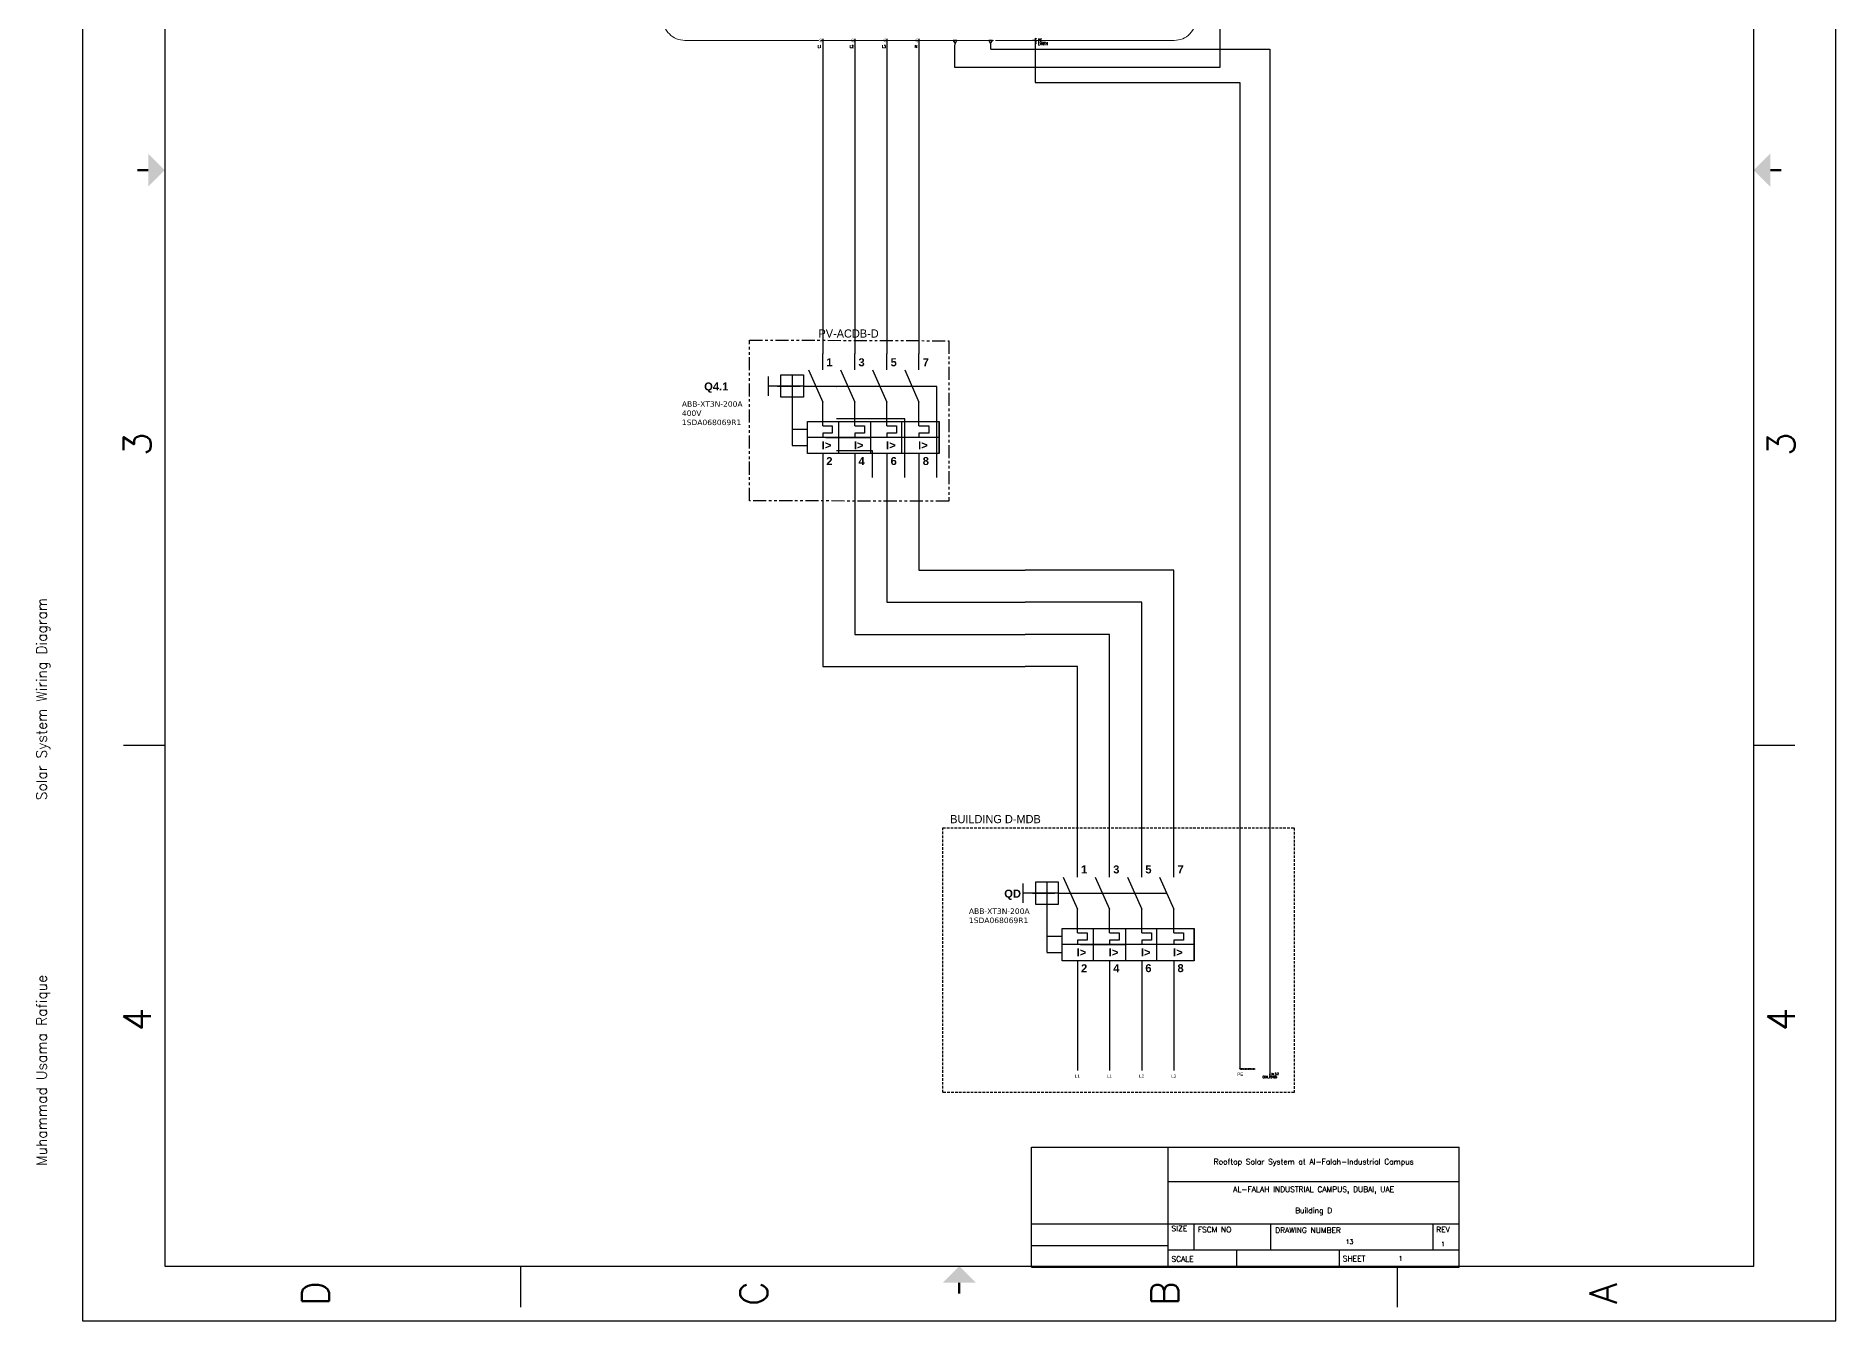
# Model space of a CAD drawing. Extents: x -58 to 1235, y -506 to 1148.
# Drawn here: x -58 to 1235, y -506 to 417 of the extents above; entities that cross this region are included whole.
import ezdxf
from ezdxf.enums import TextEntityAlignment as Align

# ---------------------------------------------------------------- set-up
doc = ezdxf.new("R2010")
doc.units = 0
doc.header["$MEASUREMENT"] = 0
for name, pattern in [('ACAD_ISO02W100', [15, 12, -3]), ('HIDDEN2', [0.1875, 0.125, -0.0625]), ('PHANTOM2', [1.25, 0.625, -0.125, 0.125, -0.125, 0.125, -0.125])]:
    doc.linetypes.add(name, pattern=pattern)
for name, color, linetype in [('DESC', 1, 'Continuous'), ('DISCONTINUA', 7, 'ACAD_ISO02W100'), ('GRN_12AWG', 3, 'Continuous'), ('GRY_20AWG', 9, 'Continuous'), ('LOC', 8, 'Continuous'), ('LOCBOX', 92, 'HIDDEN2'), ('PFV', 7, 'Continuous'), ('RED_12AWG', 1, 'Continuous'), ('RED_4AWG', 1, 'Continuous'), ('REGEN_LINE', 4, 'Continuous'), ('SYMS', 7, 'Continuous'), ('TAGS', 51, 'Continuous'), ('TB_LABELS', 1, 'Continuous'), ('Title Block', 7, 'Continuous'), ('Viewport', 7, 'Continuous'), ('WHT_12AWG', 7, 'Continuous'), ('WIREREF', 61, 'Continuous'), ('XREF', 7, 'Continuous')]:
    doc.layers.add(name, color=color, linetype=linetype)
doc.styles.add('Roman', font='romans')
doc.styles.add('TRINIDAD', font='')
doc.styles.add('WD', font='romans.shx')
doc.styles.get('TRINIDAD').set_extended_font_data('Arial')

# ---------------------------------------------------------------- blocks, each defined once
blk = doc.blocks.new('ANSI_border_C')
for p, q in [((20.5, 0.75), (20.5, 2.5)), ((14.25, 0.75), (20.5, 0.75))]:
    blk.add_line(p, q)
at = {"layer": 'Title Block'}
for p, q in [((0, 16), (0, 0)), ((21, 16), (0, 16)), ((21, 0), (21, 16)), ((5.25, 15.25), (5.25, 15.625)), ((15.75, 15.25), (15.75, 15.625)), ((0.5, 15.25), (0.5, 0.75)), ((20.5, 15.25), (0.5, 15.25)), ((15, 15.25), (15, 15)), ((20.5, 0.75), (20.5, 15.25)), ((15, 15), (20.5, 15)), ((0.125, 12), (0.5, 12)), ((20.5, 12), (20.875, 12)), ((0.125, 4), (0.5, 4)), ((20.5, 4), (20.875, 4)), ((0.5, 0.75), (20.5, 0.75)), ((5.25, 0.375), (5.25, 0.75)), ((15.75, 0.375), (15.75, 0.75)), ((0, 0), (21, 0))]:
    blk.add_line(p, q, dxfattribs=at)
at = {"layer": 'Title Block', "const_width": 0.02}
for points in [[(10.5, 15.5), (10.5, 15.4)], [(0.25, 8), (0.35, 8)], [(20.75, 8), (20.65, 8)], [(10.5, 0.5), (10.5, 0.6)]]:
    blk.add_lwpolyline(points, dxfattribs=at)
at = {"layer": 'Title Block'}
for points in [[(10.35, 15.4), (10.65, 15.4), (10.5, 15.25)], [(0.35, 7.85), (0.35, 8.15), (0.5, 8)], [(20.65, 7.85), (20.65, 8.15), (20.5, 8)], [(10.35, 0.6), (10.65, 0.6), (10.5, 0.75)]]:
    blk.add_solid(points, dxfattribs=at)
at = {"layer": 'Title Block', "style": 'Roman'}
for s, p in [('4', (2.75, 15.5)), ('3', (8, 15.5)), ('2', (13, 15.5)), ('1', (18.25, 15.5)), ('D', (0.25, 13.875)), ('D', (20.75, 13.875)), ('C', (0.25, 9.875)), ('C', (20.75, 9.875)), ('B', (0.25, 6.125)), ('B', (20.75, 6.125)), ('A', (0.25, 2.125)), ('A', (20.75, 2.125)), ('4', (2.75, 0.5)), ('3', (8, 0.5)), ('2', (13, 0.5)), ('1', (18.25, 0.5))]:
    blk.add_text(s, height=0.25, dxfattribs=at).set_placement(p, align=Align.MIDDLE_CENTER)
blk.add_text('REVISIONS', height=0.065, dxfattribs=at).set_placement((17.71, 15.083))
blk = doc.blocks.new('JIC_border_C')
at = {"xscale": 78.77001811510775, "yscale": 78.77001811510775, "zscale": 78.77001811510775, "rotation": 90}
blk.add_blockref('ANSI_border_C', (1235.3, -506.3), dxfattribs=at)
blk = doc.blocks.new('JIC_tblock_desc_C')
for p, q in [((0, 0), (0, 1.75)), ((-6.25, 0), (0, 0))]:
    blk.add_line(p, q)
at = {"layer": 'Title Block'}
for p, q in [((-6.25, 0), (-6.25, 1.75)), ((-6.25, 1.75), (0, 1.75)), ((-4.25, 0), (-4.25, 1.75)), ((-4.25, 1.25), (0, 1.25)), ((-6.25, 0.63), (0, 0.63)), ((-3.87, 0.25), (-3.87, 0.63)), ((-2.75, 0.25), (-2.75, 0.63)), ((-0.38, 0.25), (-0.38, 0.63)), ((-6.25, 0.315), (-4.25, 0.315)), ((-4.25, 0.25), (0, 0.25)), ((-3.25, 0), (-3.25, 0.25)), ((-1.75, 0), (-1.75, 0.25))]:
    blk.add_line(p, q, dxfattribs=at)
at = {"color": 0, "style": 'Roman', "flags": 8}
for tag, p in [('FNAME', (-15.416, 6.819)), ('REVDATE', (-15.416, 4.106)), ('USER', (-15.416, 1.477))]:
    blk.add_attdef(tag, p, '', height=0.15, rotation=90, dxfattribs=at)
at = {"style": 'WD'}
for tag, p in [('PROJDESC', (-2.125, 1.5)), ('TITLE1', (-2.125, 1.095)), ('TITLE2', (-2.125, 0.785))]:
    blk.add_attdef(tag, text='', height=0.08, dxfattribs=at).set_placement(p, align=Align.CENTER)
at = {"style": 'WD', "flags": 1}
blk.add_attdef('WD_TB', (-5.57, 0.177), '', height=0.086, dxfattribs=at)
at = {"style": 'WD'}
for tag, p in [('SIZE', (-4.162, 0.32)), ('FSCM_NO', (-3.4, 0.337)), ('DWG_NO', (-1.659, 0.337)), ('REV', (-0.265, 0.303)), ('SCALE', (-3.634, 0.069)), ('SHEET', (-0.883, 0.092))]:
    blk.add_attdef(tag, p, '', height=0.065, dxfattribs=at)
at = {"layer": 'TB_LABELS', "style": 'WD'}
for s, p in [('SIZE', (-4.204, 0.604)), ('FSCM NO', (-3.819, 0.588)), ('DRAWING NUMBER', (-2.689, 0.579)), ('REV', (-0.336, 0.588)), ('SCALE', (-4.204, 0.158)), ('SHEET', (-1.701, 0.164))]:
    blk.add_text(s, height=0.08, dxfattribs=at).set_placement(p, align=Align.TOP_LEFT)
blk = doc.blocks.new('HGND2')
for p, q in [((0.125, 0), (0, 0)), ((0.125, 0.09375), (0.125, -0.09375)), ((0.171875, 0.0625), (0.171875, -0.0625)), ((0.21875, 0.03125), (0.21875, -0.03125))]:
    blk.add_line(p, q)
at = {"style": 'WD', "flags": 1}
for tag in ['ASSYCODE', 'CAT', 'X4TERM01', 'MFG', 'FAMILY']:
    blk.add_attdef(tag, (0, 0), '', height=0.01, dxfattribs=at)
at = {"style": 'WD', "width": 0.8}
for tag, p in [('TAG1', (0.25, 0)), ('INST', (0.25, 0.3125)), ('LOC', (0.25, 0.15625)), ('DESC1', (0.25, -0.15625)), ('DESC2', (0.25, -0.3125))]:
    blk.add_attdef(tag, text='', height=0.125, dxfattribs=at).set_placement(p, align=Align.MIDDLE_LEFT)
blk = doc.blocks.new('VT0_05')
blk.add_lwpolyline([(0.081, -0.063), (0, 0.078), (-0.081, -0.063)], close=True)
at = {"style": 'WD', "flags": 1}
for tag, p in [('X4TERM01', (-0.045, 0)), ('X2TERM01', (0, 0.078)), ('X1TERM01', (0.045, 0)), ('X8TERM01', (0, -0.063))]:
    blk.add_attdef(tag, p, '', height=0.01, dxfattribs=at)
blk = doc.blocks.new('HGND1')
for p, q in [((0.125, 0), (0, 0)), ((0.125, 0.09375), (0.125, -0.09375)), ((0.125, 0.09375), (0.1875, 0.0625)), ((0.125, 0), (0.1875, -0.03125)), ((0.125, -0.09375), (0.1875, -0.125))]:
    blk.add_line(p, q)
at = {"style": 'WD', "flags": 1}
for tag in ['ASSYCODE', 'X4TERM01', 'CAT', 'FAMILY', 'MFG']:
    blk.add_attdef(tag, (0, 0), '', height=0.01, dxfattribs=at)
at = {"style": 'WD', "width": 0.8}
for tag, p in [('TAG1', (0.25, 0)), ('INST', (0.25, 0.3125)), ('LOC', (0.25, 0.15625)), ('DESC1', (0.25, -0.15625)), ('DESC2', (0.25, -0.3125))]:
    blk.add_attdef(tag, text='', height=0.125, dxfattribs=at).set_placement(p, align=Align.MIDDLE_LEFT)
blk = doc.blocks.new('HC01PJ_1-')
blk.add_line((0.031, 0), (0.094, 0))
for points in [[(0.062, -0.094, 0.0125, 0.0125, 0), (-0.063, 0, 0.0125, 0.0125, 0), (0.062, 0.094, 0, 0, 0)], [(0.125, 0.062, 0.0125, 0.0125, 0), (0.031, 0, 0.0125, 0.0125, 0), (0.125, -0.063, 0, 0, 0)]]:
    blk.add_lwpolyline(points, format="xyseb")
at = {"style": 'WD', "flags": 9}
blk.add_attdef('WDTYPE', text='', height=0.01, dxfattribs=at).set_placement((-0.221, 0.075), align=Align.RIGHT)
at = {"style": 'WD', "width": 0.85}
for tag, p in [('TAG1', (-0.01, 0.125)), ('INST', (-0.012, 0.467)), ('LOC', (-0.012, 0.295)), ('DESC1', (-0.01, -0.344)), ('DESC2', (-0.01, -0.516)), ('DESC3', (-0.01, -0.687))]:
    blk.add_attdef(tag, text='', height=0.125, dxfattribs=at).set_placement(p, align=Align.CENTER)
at = {"style": 'WD'}
for tag, p, flags in [('X4TERMDESC01', (-0.094, 0.031), 1), ('X1TERMDESC02', (0.125, 0.031), 1), ('FAMILY', (0.206, 0.131), 9)]:
    blk.add_attdef(tag, p, '', height=0.01, dxfattribs=dict(at, flags=flags))
at = {"color": 7, "style": 'WD', "flags": 1}
for tag, p in [('X4TERM01', (-0.063, 0)), ('X1TERM02', (0.094, 0))]:
    blk.add_attdef(tag, p, '', height=0.0125, dxfattribs=at)
at = {"style": 'WD'}
for tag, p in [('X2LINK', (0, 0.094)), ('X8LINK', (0, -0.094))]:
    blk.add_attdef(tag, p, '', height=0.01, dxfattribs=at)
at = {"linetype": 'Continuous', "style": 'WD', "flags": 9}
for tag, p in [('ASSYCODE', (0.219, 0.062)), ('MFG', (0.228, 0.089)), ('CAT', (0.23, 0.108))]:
    blk.add_attdef(tag, text='', height=0.01, dxfattribs=at).set_placement(p, align=Align.CENTER)
at = {"linetype": 'Continuous', "style": 'WD', "flags": 8}
blk.add_attdef('TERM01', text='', height=0.125, dxfattribs=at).set_placement((-0.104, -0.031), align=Align.TOP_RIGHT)
blk.add_attdef('TERM02', text='', height=0.125, dxfattribs=at).set_placement((0.146, -0.031), align=Align.TOP_LEFT)
blk = doc.blocks.new('WDDOT')
for radius in [0.03, 0.0187, 0.00929]:
    blk.add_circle((0, 0), radius)
blk = doc.blocks.new('HA1S4')
for points in [[(0, 0), (-0.03, 0), (0, -0.09), (0.03, 0), (0, 0)], [(0.02, -0.01), (-0.02, -0.01), (0, -0.06), (0.02, -0.01)]]:
    blk.add_lwpolyline(points)
at = {"style": 'WD', "flags": 1}
for tag, p in [('X2TERM01', (0, 0)), ('SIGCODE', (0.03, -0.08))]:
    blk.add_attdef(tag, p, '', height=0.01, dxfattribs=at)
at = {"style": 'WD', "width": 0.7}
for tag, p in [('DESC1', (0.09, 0.11)), ('XREF', (0.09, -0.06))]:
    blk.add_attdef(tag, p, '', height=0.125, dxfattribs=at)
at = {"style": 'WD', "width": 0.8, "flags": 8}
blk.add_attdef('WIRENO', text='', height=0.125, dxfattribs=at).set_placement((0, -0.26), align=Align.CENTER)

msp = doc.modelspace()

# ---------------------------------------------------------------- linework, layer by layer
at = {"color": 5, "lineweight": 9}
for points in [[(504, 414.1), (408, 414.1, -0.414214), (392.1, 429.9), (392.1, 574.9, -0.414214), (408, 590.7), (408, 590.7)], [(428.4, 590.7), (759.7, 590.7, -0.414214), (775.5, 574.9), (775.5, 429.9, -0.414214), (759.7, 414.1), (631.1, 414.1)]]:
    msp.add_lwpolyline(points, format="xyb", dxfattribs=at)
msp.add_lwpolyline([(629.8, 414.1), (506.5, 414.1)], dxfattribs=at)
at = {"layer": 'DISCONTINUA', "color": 0, "linetype": 'ACAD_ISO02W100', "ltscale": 0.03}
for p, q in [((485, 157.6), (485, 122.9)), ((493.1, 165.6), (571.1, 165.6)), ((496.1, 134.5), (485, 134.5)), ((485, 122.9), (496.1, 122.9)), ((668.2, -206.9), (668.2, -241.6)), ((676.3, -198.9), (754.2, -198.9)), ((679.2, -230), (668.2, -230)), ((668.2, -241.6), (679.2, -241.6))]:
    msp.add_line(p, q, dxfattribs=at)
at = {"layer": 'GRN_12AWG'}
for p, q in [((659.7, 414.1), (659.7, 383.7)), ((659.7, 383.7), (806.9, 383.7)), ((806.9, 383.7), (806.9, 74.2)), ((806.9, 74), (806.9, 48.4)), ((806.9, 48.2), (806.9, -324.9))]:
    msp.add_line(p, q, dxfattribs=at)
for centre in [(806.9, 74.1), (806.9, 48.3)]:
    msp.add_arc(centre, 0.118, 90, 270, dxfattribs=at)
at = {"layer": 'GRY_20AWG'}
for p, q in [((589.1, 165.3), (517, 165.3)), ((589.1, 100), (589.1, 165.3)), ((566, 142.2), (517, 142.2)), ((566, 100), (566, 142.2)), ((542.9, 119.1), (517, 119.1)), ((542.9, 100), (542.9, 119.1))]:
    msp.add_line(p, q, dxfattribs=at)
at = {"layer": 'LOCBOX', "color": 6, "linetype": 'PHANTOM2', "ltscale": 15}
msp.add_lwpolyline([(454.4, 198.7), (597.7, 198.2), (597.7, 82.8), (454.4, 83.2)], close=True, dxfattribs=at)
at = {"layer": 'LOCBOX', "color": 6, "linetype": 'HIDDEN2', "ltscale": 15}
msp.add_lwpolyline([(593.4, -152), (845.9, -152), (845.9, -342.1), (593.4, -342.1)], close=True, dxfattribs=at)
at = {"layer": 'PFV', "color": 0}
for points in [[(507, 179.5, 0), (507, 188.7, 0)], [(507, 177.2, 0), (507, 188.7, 0)], [(530.1, 179.5, 0), (530.1, 188.7, 0)], [(553.1, 179.5, 0), (553.1, 188.7, 0)], [(576.2, 179.5, 0), (576.2, 188.7, 0)], [(481.6, 165.6, 0), (490.8, 165.6, 0)], [(509.3, 128.7, 0), (518.5, 128.7, 0)], [(518.5, 128.7, 0), (530.1, 128.7, 0)], [(530.1, 128.7, 0), (541.6, 128.7, 0)], [(690.1, -185, 0), (690.1, -175.8, 0)], [(690.1, -187.3, 0), (690.1, -175.8, 0)], [(713.2, -185, 0), (713.2, -175.8, 0)], [(736.3, -185, 0), (736.3, -175.8, 0)], [(759.4, -185, 0), (759.4, -175.8, 0)], [(657.8, -198.9, 0), (664.7, -198.9, 0)], [(664.7, -198.9, 0), (673.9, -198.9, 0)], [(692.4, -235.8, 0), (701.7, -235.8, 0)], [(701.7, -235.8, 0), (713.2, -235.8, 0)], [(713.2, -235.8, 0), (724.8, -235.8, 0)]]:
    msp.add_polyline3d(points, dxfattribs=at)
at = {"layer": 'PFV', "color": 6}
msp.add_polyline3d([(474.6, 165.6, 0), (481.6, 165.6, 0)], dxfattribs=at)
at = {"layer": 'RED_12AWG'}
for p, q in [((507, 415.1), (507, 188.7)), ((530.1, 415.1), (530.1, 188.7)), ((553.1, 415.1), (553.1, 188.7)), ((576.2, 415.1), (576.2, 188.7)), ((507, 112.5), (507, -36)), ((530.1, 112.5), (530.1, -12.9)), ((553.1, 112.5), (553.1, 10.2)), ((576.2, 112.5), (576.2, 33.3)), ((576.2, 33.3), (652.6, 33.3)), ((759.4, 33.3), (652.6, 33.3)), ((759.4, -175.8), (759.4, 33.3)), ((553.1, 10.2), (652.6, 10.2)), ((736.3, 10.2), (652.6, 10.2)), ((736.3, -175.8), (736.3, 10.2)), ((530.1, -12.9), (652.6, -12.9)), ((713.2, -12.9), (652.6, -12.9)), ((713.2, -175.8), (713.2, -12.9)), ((507, -36), (652.6, -36)), ((690.1, -36), (652.6, -36)), ((690.1, -175.8), (690.1, -36))]:
    msp.add_line(p, q, dxfattribs=at)
at = {"layer": 'RED_4AWG'}
for p, q in [((690.1, -256.6), (690.1, -326.3)), ((713.2, -256.6), (713.2, -326.3)), ((736.3, -256.6), (736.3, -326.3)), ((759.4, -256.6), (759.4, -326.3))]:
    msp.add_line(p, q, dxfattribs=at)
at = {"layer": 'REGEN_LINE', "color": 6, "linetype": 'Continuous'}
for p, q in [((467.7, 172.6), (467.7, 158.7)), ((493.1, 165.6), (467.7, 165.6))]:
    msp.add_line(p, q, dxfattribs=at)
at = {"layer": 'REGEN_LINE', "color": 0, "linetype": 'Continuous'}
for p, q in [((485, 173.7), (485, 157.6)), ((496.7, 177.2), (507, 154.1)), ((519.8, 177.2), (530.1, 154.1)), ((542.9, 177.2), (553.1, 154.1)), ((566, 177.2), (576.2, 154.1)), ((507, 137.1), (513.9, 137.1)), ((513.9, 131.8), (507, 131.8)), ((507, 131.8), (507, 128.7)), ((513.9, 137.1), (513.9, 131.8)), ((530.1, 137.1), (537, 137.1)), ((537, 131.8), (530.1, 131.8)), ((530.1, 131.8), (530.1, 128.7)), ((537, 137.1), (537, 131.8)), ((553.1, 137.1), (560.1, 137.1)), ((560.1, 131.8), (553.1, 131.8)), ((553.1, 131.8), (553.1, 128.7)), ((560.1, 137.1), (560.1, 131.8)), ((576.2, 137.1), (583.2, 137.1)), ((583.2, 131.8), (576.2, 131.8)), ((576.2, 131.8), (576.2, 128.7)), ((583.2, 137.1), (583.2, 131.8)), ((650.9, -191.9), (650.9, -205.8)), ((668.2, -190.8), (668.2, -206.9)), ((679.8, -187.3), (690.1, -210.4)), ((702.9, -187.3), (713.2, -210.4)), ((726, -187.3), (736.3, -210.4)), ((749.1, -187.3), (759.4, -210.4)), ((676.3, -198.9), (650.9, -198.9)), ((690.1, -227.4), (697.1, -227.4)), ((697.1, -232.7), (690.1, -232.7)), ((690.1, -232.7), (690.1, -235.8)), ((697.1, -227.4), (697.1, -232.7)), ((713.2, -227.4), (720.2, -227.4)), ((720.2, -232.7), (713.2, -232.7)), ((713.2, -232.7), (713.2, -235.8)), ((720.2, -227.4), (720.2, -232.7)), ((736.3, -227.4), (743.3, -227.4)), ((743.3, -232.7), (736.3, -232.7)), ((736.3, -232.7), (736.3, -235.8)), ((743.3, -227.4), (743.3, -232.7)), ((759.4, -227.4), (766.4, -227.4)), ((766.4, -232.7), (759.4, -232.7)), ((759.4, -232.7), (759.4, -235.8)), ((766.4, -227.4), (766.4, -232.7))]:
    msp.add_line(p, q, dxfattribs=at)
at = {"layer": 'REGEN_LINE', "color": 6, "linetype": 'Continuous'}
msp.add_lwpolyline([(476.9, 173.7), (493.1, 173.7), (493.1, 157.6), (476.9, 157.6)], close=True, dxfattribs=at)
at = {"layer": 'REGEN_LINE', "color": 0, "linetype": 'Continuous'}
for points in [[(496.1, 140.2), (590.8, 140.2), (590.8, 128.9), (496.1, 128.7)], [(496.1, 128.7), (590.8, 128.9), (590.8, 117.1), (496.1, 117.1)], [(660.1, -190.8), (676.3, -190.8), (676.3, -206.9), (660.1, -206.9)], [(679.2, -224.3), (773.9, -224.3), (773.9, -235.6), (679.2, -235.8)], [(679.2, -235.8), (773.9, -235.6), (773.9, -247.4), (679.2, -247.4)]]:
    msp.add_lwpolyline(points, close=True, dxfattribs=at)
for points in [[(507, 177.2, 0), (507, 188.7, 0)], [(530.1, 177.2, 0), (530.1, 188.7, 0)], [(553.1, 177.2, 0), (553.1, 188.7, 0)], [(576.2, 177.2, 0), (576.2, 188.7, 0)], [(507, 137.1, 0), (507, 154.1, 0)], [(530.1, 137.1, 0), (530.1, 154.1, 0)], [(553.1, 137.1, 0), (553.1, 154.1, 0)], [(576.2, 137.1, 0), (576.2, 154.1, 0)], [(518.5, 117.1, 0), (518.5, 140.2, 0)], [(541.6, 117.1, 0), (541.6, 140.2, 0)], [(564, 117.1, 0), (564, 140.2, 0)], [(590.8, 117.1, 0), (590.8, 140.2, 0)], [(507, 117.1, 0), (507, 107.9, 0)], [(530.1, 117.1, 0), (530.1, 107.9, 0)], [(553.1, 117.1, 0), (553.1, 107.9, 0)], [(576.2, 117.1, 0), (576.2, 107.9, 0)], [(690.1, -187.3, 0), (690.1, -175.8, 0)], [(713.2, -187.3, 0), (713.2, -175.8, 0)], [(736.3, -187.3, 0), (736.3, -175.8, 0)], [(759.4, -187.3, 0), (759.4, -175.8, 0)], [(690.1, -227.4, 0), (690.1, -210.4, 0)], [(713.2, -227.4, 0), (713.2, -210.4, 0)], [(736.3, -227.4, 0), (736.3, -210.4, 0)], [(759.4, -227.4, 0), (759.4, -210.4, 0)], [(701.7, -247.4, 0), (701.7, -224.3, 0)], [(724.8, -247.4, 0), (724.8, -224.3, 0)], [(747.2, -247.4, 0), (747.2, -224.3, 0)], [(773.9, -247.4, 0), (773.9, -224.3, 0)], [(690.1, -247.4, 0), (690.1, -256.6, 0)], [(713.2, -247.4, 0), (713.2, -256.6, 0)], [(736.3, -247.4, 0), (736.3, -256.6, 0)], [(759.4, -247.4, 0), (759.4, -256.6, 0)]]:
    msp.add_polyline3d(points, dxfattribs=at)
at = {"layer": 'WHT_12AWG'}
for p, q in [((792.5, 612.1), (792.5, 394.6)), ((602, 409.8), (602.1, 411.9)), ((602, 394.6), (602, 409.9)), ((627.8, 407.7), (627.8, 411.9)), ((627.8, 407.7), (659.5, 407.7)), ((659.8, 407.7), (792.4, 407.7)), ((792.7, 407.7), (828.4, 407.7)), ((828.4, 407.7), (828.4, -328.7)), ((602.1, 394.6), (602, 394.6)), ((659.5, 394.6), (602.1, 394.6)), ((792.5, 394.6), (659.8, 394.6))]:
    msp.add_line(p, q, dxfattribs=at)
msp.add_arc((792.5, 407.7), 0.118, 0, 180, dxfattribs=at)

# ---------------------------------------------------------------- block references
ref = msp.add_blockref('JIC_tblock_desc_C', (964.5, -467.6), dxfattribs=dict(xscale=49.19437132916535, yscale=49.19437132916535, zscale=49.19437132916535))
ref.add_attrib('SHEET', '1', (921, -463), dxfattribs={"height": 3.2, "style": 'WD'})
ref.add_attrib('REV', '1', (951.5, -452.6), dxfattribs={"height": 3.2, "style": 'WD'})
ref.add_attrib('DWG_NO', '13', (882.9, -451), dxfattribs={"height": 3.2, "style": 'WD'})
ref.add_attrib('TITLE2', 'Building D', dxfattribs={"height": 3.94, "style": 'WD'}).set_placement((859.9, -428.9), align=Align.CENTER)
ref.add_attrib('TITLE1', 'AL-FALAH INDUSTRIAL CAMPUS, DUBAI, UAE', dxfattribs={"height": 3.936, "style": 'WD'}).set_placement((859.9, -413.7), align=Align.CENTER)
ref.add_attrib('PROJDESC', 'Rooftop Solar System at Al-Falah-Industrial Campus', dxfattribs={"height": 3.936, "style": 'WD'}).set_placement((859.9, -393.8), align=Align.CENTER)
ref.add_attrib('USER', 'Muhammad Usama Rafique', (-50.7, -394.9), dxfattribs={"color": 0, "height": 7.379, "rotation": 90, "style": 'Roman', "flags": 8})
ref.add_attrib('FNAME', 'Solar System Wiring Diagram', (-50.7, -132.1), dxfattribs={"color": 0, "height": 7.379, "rotation": 90, "style": 'Roman', "flags": 8})
at = {"layer": 'SYMS', "color": 5, "lineweight": 9}
ref = msp.add_blockref('HC01PJ_1-', (505, 414.1), dxfattribs=dict(at, xscale=15.80414927030301, yscale=15.80414927030301, zscale=15.80414927030301))
ref.add_attrib('DESC1', 'L1', dxfattribs={"layer": 'DESC', "height": 1.98, "style": 'WD', "width": 0.85}).set_placement((504.8, 408.7), align=Align.CENTER)
ref = msp.add_blockref('HC01PJ_1-', (528.1, 414.1), dxfattribs=dict(at, xscale=15.80414927030301, yscale=15.80414927030301, zscale=15.80414927030301))
ref.add_attrib('DESC1', 'L2', dxfattribs={"layer": 'DESC', "height": 1.98, "style": 'WD', "width": 0.85}).set_placement((527.9, 408.7), align=Align.CENTER)
ref = msp.add_blockref('HC01PJ_1-', (551.2, 414.1), dxfattribs=dict(at, xscale=15.80414927030301, yscale=15.80414927030301, zscale=15.80414927030301))
ref.add_attrib('DESC1', 'L3', dxfattribs={"layer": 'DESC', "height": 1.98, "style": 'WD', "width": 0.85}).set_placement((551, 408.7), align=Align.CENTER)
ref = msp.add_blockref('HC01PJ_1-', (574.3, 414.1), dxfattribs=dict(at, xscale=15.80414927030301, yscale=15.80414927030301, zscale=15.80414927030301))
ref.add_attrib('DESC1', 'N', dxfattribs={"layer": 'DESC', "height": 1.98, "style": 'WD', "width": 0.85}).set_placement((574.1, 408.7), align=Align.CENTER)
at = {"layer": 'SYMS', "color": 5, "lineweight": 9, "xscale": 15.80414927030301, "yscale": 15.80414927030301, "zscale": 15.80414927030301, "rotation": 180}
for p in [(602.1, 413.1), (627.7, 413.1)]:
    msp.add_blockref('VT0_05', p, dxfattribs=at)
at = {"layer": 'SYMS', "color": 5, "lineweight": 9}
ref = msp.add_blockref('HGND1', (657.7, 414.1), dxfattribs=dict(at, xscale=15.80414927030301, yscale=15.80414927030301, zscale=15.80414927030301))
ref.add_attrib('TAG1', 'PE', dxfattribs={"layer": 'TAGS', "height": 1.98, "style": 'WD', "width": 0.8}).set_placement((661.7, 414.1), align=Align.MIDDLE_LEFT)
ref.add_attrib('DESC1', 'EARTH', dxfattribs={"layer": 'DESC', "height": 1.98, "style": 'WD', "width": 0.8}).set_placement((661.7, 411.7), align=Align.MIDDLE_LEFT)
at = {"layer": 'SYMS', "xscale": 2.353368630417112, "yscale": 2.353368630417112, "zscale": 2.353368630417112}
for p in [(602, 409.9), (627.7, 411.9), (517, 165.3)]:
    msp.add_blockref('WDDOT', p, dxfattribs=at)
at = {"layer": 'SYMS'}
ref = msp.add_blockref('HGND2', (806.9, -324.9), dxfattribs=dict(at, xscale=1.176684315208556, yscale=1.176684315208556, zscale=1.176684315208556, rotation=270))
ref.add_attrib('INST', '-GRID CONNECTION BOX', dxfattribs={"layer": 'LOC', "height": 0.706, "style": 'WD', "width": 0.8}).set_placement((807.3, -325.2), align=Align.MIDDLE_LEFT)
ref.add_attrib('TAG1', 'PE', dxfattribs={"layer": 'TAGS', "height": 0.706, "style": 'WD', "width": 0.8}).set_placement((806.9, -325.2), align=Align.MIDDLE_LEFT)
ref = msp.add_blockref('HA1S4', (828.4, -328.7), dxfattribs=dict(at, xscale=11.76684315208556, yscale=11.76684315208556, zscale=11.76684315208556))
ref.add_attrib('WIRENO', 'COM_RS485', dxfattribs={"layer": 'WIREREF', "height": 1.47, "style": 'WD', "width": 0.8, "flags": 8}).set_placement((828.4, -331.7), align=Align.CENTER)
ref.add_attrib('XREF', 'to 5.2', (829.5, -329.4), dxfattribs={"layer": 'XREF', "height": 1.47, "style": 'WD', "width": 0.7})
at = {"layer": 'Viewport'}
msp.add_blockref('JIC_border_C', (0, 0), dxfattribs=at)

# ---------------------------------------------------------------- texts
at = {"color": 0, "char_height": 5.75, "width": 4665.295, "style": 'TRINIDAD'}
for s, insert, attachment_point in [('{\\fArial|b1|i0|c0|p34;1}', (509.6, 185.6), 1), ('{\\fArial|b1|i0|c0|p34;3}', (532.7, 185.6), 1), ('{\\fArial|b1|i0|c0|p34;5}', (555.8, 185.6), 1), ('{\\fArial|b1|i0|c0|p34;7}', (578.9, 185.6), 1), ('{\\fArial|b1|i0|c0|p34;Q4.1}', (421.8, 168.2), 1), ('{\\fArial|b1|i0|c0|p34;I>}', (506.3, 126), 1), ('{\\fArial|b1|i0|c0|p34;I>}', (529.4, 126), 1), ('{\\fArial|b1|i0|c0|p34;I>}', (552.5, 126), 1), ('{\\fArial|b1|i0|c0|p34;I>}', (575.6, 126), 1), ('{\\fArial|b1|i0|c0|p34;2}', (509.6, 108.8), 7), ('{\\fArial|b1|i0|c0|p34;4}', (532.7, 108.8), 7), ('{\\fArial|b1|i0|c0|p34;6}', (555.8, 108.8), 7), ('{\\fArial|b1|i0|c0|p34;8}', (578.9, 108.8), 7), ('{\\fArial|b1|i0|c0|p34;1}', (692.7, -178.9), 1), ('{\\fArial|b1|i0|c0|p34;3}', (715.8, -178.9), 1), ('{\\fArial|b1|i0|c0|p34;5}', (738.9, -178.9), 1), ('{\\fArial|b1|i0|c0|p34;7}', (762, -178.9), 1), ('{\\fArial|b1|i0|c0|p34;QD}', (637.5, -196.3), 1), ('{\\fArial|b1|i0|c0|p34;I>}', (689.5, -238.5), 1), ('{\\fArial|b1|i0|c0|p34;I>}', (712.6, -238.5), 1), ('{\\fArial|b1|i0|c0|p34;I>}', (735.7, -238.5), 1), ('{\\fArial|b1|i0|c0|p34;I>}', (758.8, -238.5), 1), ('{\\fArial|b1|i0|c0|p34;2}', (692.7, -255.7), 7), ('{\\fArial|b1|i0|c0|p34;4}', (715.8, -255.7), 7), ('{\\fArial|b1|i0|c0|p34;6}', (738.9, -255.7), 7), ('{\\fArial|b1|i0|c0|p34;8}', (762, -255.7), 7)]:
    msp.add_mtext(s, dxfattribs=dict(at, insert=insert, attachment_point=attachment_point))
at = {"attachment_point": 1}
for s, width, gutter_width, insert, char_height in [('{\\fVerdana|b0|i0|c0|p34;\\C0;ABB-XT3N-200A^J400V^J1SDA068069R1}', 3.166, 0.325, (405.8, 154.7), 3.951), ('{\\fVerdana|b0|i0|c0|p34;\\C0;ABB-XT3N-200A^J1SDA068069R1}', 3.166, 0.325, (612.1, -209.8), 3.951), ('L1', 8.508, 3, (688.2, -329.2), 2.35), ('L1', 8.508, 3, (711.3, -329.2), 2.35), ('L2', 8.508, 3, (734.4, -329.2), 2.35), ('L3', 8.508, 3, (757.5, -329.2), 2.35), ('PE', 8.508, 3, (805, -327.8), 2.35)]:
    msp.add_mtext_dynamic_manual_height_columns(s, width=width, gutter_width=gutter_width, heights=[0], dxfattribs=dict(at, insert=insert, char_height=char_height))
at = {"layer": 'LOCBOX', "color": 6}
for s, height, p in [('PV-ACDB-D', 5.88, (525.6, 198.7)), ('BUILDING D-MDB', 5.883, (631.2, -150.3))]:
    msp.add_text(s, height=height, dxfattribs=at).set_placement(p, align=Align.BOTTOM_CENTER)

doc.saveas('drawing.dxf')
